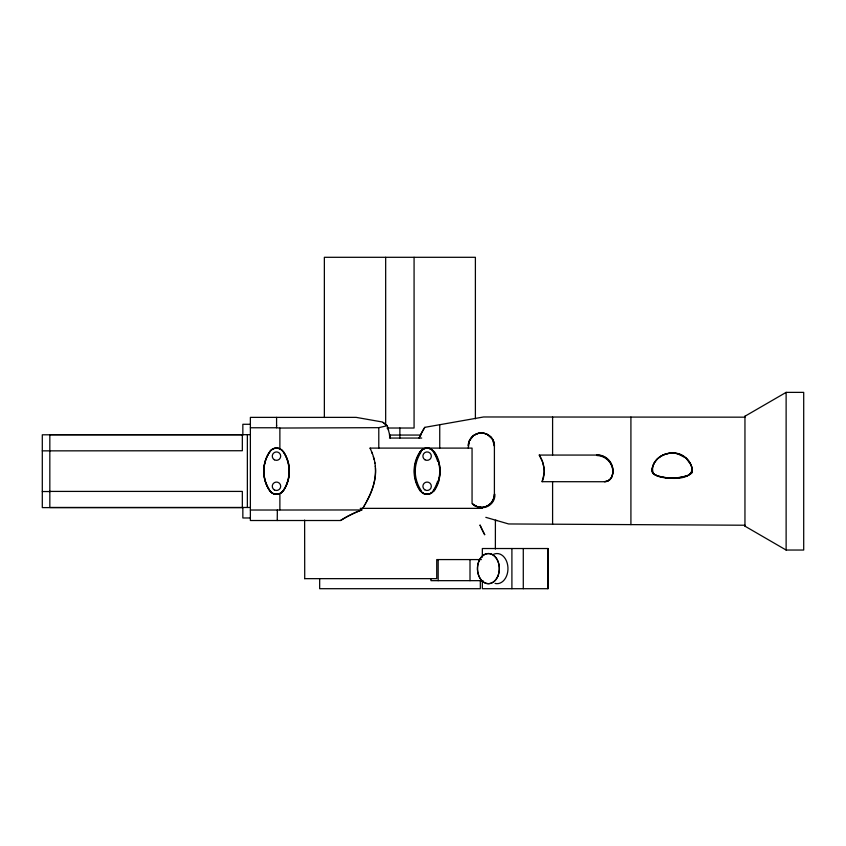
<?xml version="1.0" encoding="UTF-8"?>
<svg xmlns="http://www.w3.org/2000/svg" width="846" height="846" viewBox="0 0 846 846"><rect width="100%" height="100%" fill="white"/><g stroke="black" fill="none" stroke-linecap="round" stroke-linejoin="round"><path stroke-width="1.27" d="M319.672 578.653L319.661 588.7L480.338 588.7L480.327 580.663M495.375 549.065L495.396 520.174M276.579 425.813L276.589 417.374M276.589 425.2L276.568 427.769L279.878 428.044L378.786 427.674L387.288 425.686L389.477 434.157M361.834 509.958L277.351 510.022L277.234 520.512M685.408 457.58C673.945 446.328 647.655 457.284 653.366 473.644C661.286 479.777 697.601 482.632 691.14 465.279M652.742 466.484C648.871 474.743 659.795 477.419 665.887 477.831M652.879 466.061L654.645 462.286L657.596 458.701M596.832 455.063A16.085 16.085 0 0 1 612.102 476.171A7.984 7.974 -39.3 0 1 604.478 481.734L542.117 481.691C545.924 473.03 544.285 462.857 539.262 455.063L596.948 455.063M542.117 481.691L544.147 473.295A25.993 25.993 0 0 0 544.073 468.303L542.487 461.683L539.262 455.063M266.469 457.972L266.966 456.787A35.289 34.665 84 0 1 269.874 451.722M366.625 501.509C375.19 486.64 378.871 468.071 371.669 451.891M365.684 503.264C371.521 492.531 376.417 480.57 375.476 468.102M366.107 502.471L365.208 504.131M364.721 504.988L365.165 504.195M363.272 507.526L364.689 505.041M363.738 506.722L364.214 505.887M363.262 507.547L362.596 508.679M691.7 472.766C693.339 467.33 689.902 461.377 685.768 457.876M491.653 502.365L491.505 502.545A11.696 10.607 -45.4 0 1 489.897 504.205L489.834 504.269M658.304 458.056C664.681 452.568 674.357 451.574 681.834 455.317M473.464 435.637L469.35 440.893L468.293 448.105M371.658 451.87L370.114 448.105L472.057 448.105L472.057 503.518A13.06 13.06 0 0 0 494.402 494.35L494.402 446.043A13.06 13.06 0 0 0 481.342 432.993C474.384 432.824 468.102 439.053 468.293 446.043A13.06 13.06 0 0 1 481.342 432.993L485.17 433.564L488.819 435.341A10.522 9.359 43.3 0 1 489.274 435.648A13.039 11.685 43.4 0 1 490.5 436.705A10.765 9.676 43.4 0 1 490.955 437.192M473.739 435.426L478.18 433.374L483.024 433.099M744.956 416.243L786.124 392.375L803.7 392.375L803.7 550.037L786.124 550.037L744.956 526.17M273.48 448.687L273.818 448.56A7.942 7.836 0 0 1 279.878 448.856A7.952 7.836 28.6 0 1 283.146 451.69A35.151 35.151 0 0 1 283.167 490.733A7.952 7.889 -25 0 1 279.889 493.567L279.878 509.81M679.306 477.726L687.735 475.589L691.901 472.438A2.75 2.75 0 0 0 692.24 471.159C692.261 464.57 688.031 458.49 682.257 455.539M686.349 476.129L675.806 478.064A56.862 56.862 0 0 1 668.488 478.064L657.945 476.129M424.798 427.346A80.275 56.767 90 0 0 419.098 438.059A80.338 56.809 90 0 1 424.798 427.346L483.584 416.972L744.956 417.173M250.374 424.28L242.844 424.28L242.844 434.844M250.374 427.769L276.568 427.769M386.96 428.023L414.075 428.023L414.075 257.3M250.374 434.675L49.829 434.675L49.829 507.473L250.374 507.473M242.961 434.802L42.3 434.802L42.3 507.611L242.961 507.611M389.319 435.055L420.991 435.055M389.456 438.059L421.699 438.059M42.3 450.865L242.337 450.738L242.337 434.675M49.829 491.41L242.337 491.41L242.337 507.473M42.3 491.537L50.21 491.537M360.206 508.361L482.421 508.361C480.613 506.394 475.822 507.452 473.506 504.798M250.374 510.022L277.351 510.022M250.374 517.974L242.844 517.974L242.844 507.42M340.674 520.512L250.374 520.512L250.374 417.374L356.177 417.374L382.487 422.017L387.288 425.686M495.735 520.512L497.184 520.512M481.374 559.576L436.737 559.576L436.737 578.653L304.613 578.653M483.024 580.663L430.963 580.663L430.963 578.653M744.956 525.229L508.626 523.96L485.816 517.34M483.394 433.152L485.519 433.67M477.81 506.913L482.083 507.378A12.679 10.998 -41.9 0 0 486.905 506.056M477.482 506.817L472.428 503.878M485.858 433.797L487.032 434.294M487.169 434.358L492.425 439.137L494.402 446.043M383.09 422.471L385.184 424.079M473.326 504.66L472.607 504.047M652.837 473.094L652.319 472.28A2.686 2.675 89.4 0 1 652.055 471.159C651.991 462.815 658.727 455.645 666.616 453.773A22.197 22.197 0 0 1 677.678 453.773L685.958 458.035L690.971 464.856M370.114 448.105L370.516 449.046M266.469 484.43L266.004 483.235A34.422 33.554 89 0 1 266.374 457.929A34.305 33.554 -87.3 0 0 266.046 483.912A35.151 34.697 -77.1 0 0 269.715 490.786M372.018 452.811L372.356 453.752M373.298 456.607L373.572 457.549M388.145 428.785L388.547 430.328M373.837 458.5L374.08 459.452M389.488 434.199L389.657 434.939M389.668 434.971L390.334 438.059M390.006 436.515L390.175 437.287M374.715 462.307L374.894 463.259M375.296 466.157L375.402 467.129M304.623 520.079L304.719 578.653M786.124 392.375L786.124 550.037M744.956 416.158L744.956 526.244M630.915 417.089L630.915 524.615M552.597 417.025L552.597 455.063M552.597 481.691L552.597 524.203M547.891 548.525L547.891 588.7M523.283 548.525L523.283 588.7M511.904 548.525L511.904 588.7M482.347 557.123L482.347 548.525L548.049 548.525L548.049 588.7L482.347 588.7L482.347 580.663M475.389 418.833L475.389 257.3L324.356 257.3L324.356 417.512M470.006 559.576L470.006 580.663M439.74 424.703L439.74 448.105M438.175 559.576L438.175 580.663M399.872 428.023L399.872 438.059M385.67 257.3L385.67 425.39M378.786 427.674L378.786 448.105M279.878 428.044L279.878 448.856A7.942 7.836 0.4 0 0 273.639 448.623A8.058 7.995 13.5 0 0 269.8 451.669A35.13 34.665 77.1 0 0 266.892 456.755M247.36 434.675L247.36 507.473M494.455 446.054A13.229 12.479 35.3 0 0 493.514 441.041A14.805 13.896 38.3 0 0 493.197 440.555M494.889 494.297A12.415 11.812 -35.7 0 1 482.061 507.674M494.265 494.36A12.806 11.802 -44.8 0 1 491.526 502.27M484.695 534.587A101.943 28.965 79.4 0 1 480.063 525.08M484.684 534.725A101.816 29.028 79.4 0 1 480.031 525.239M596.938 454.894A15.894 15.831 88.7 0 1 612.028 476.139A7.984 7.773 -40.2 0 1 604.478 481.638A8.037 8.037 0 0 0 612.102 476.171M596.832 455.508A15.926 15.207 29.7 0 1 612.06 476.161M433.734 451.722A8.555 8.1 -86.9 0 0 427.114 448.126A8.27 7.91 -72.4 0 0 420.462 451.701A35.151 35.151 0 0 0 420.441 490.733A8.037 8.037 0 0 0 433.797 490.733A35.151 35.151 0 0 0 433.797 451.679A8.597 8.217 -70.4 0 0 427.114 448.158A8.291 8.048 -84.6 0 0 420.346 451.616M434.146 451.415A34.866 33.607 -75.9 0 1 438.693 460.763M433.385 451.986A34.834 32.518 -88.1 0 1 437.615 461.144M437.615 481.258A34.866 32.55 88.1 0 1 433.385 490.416M438.693 481.638A34.834 33.565 76.1 0 1 434.135 490.987M433.638 490.617A8.46 8.026 85.4 0 1 420.451 490.712M433.734 490.68A8.428 8.185 85.5 0 1 420.377 490.775M421.012 490.331A34.559 33.047 79.1 0 1 415.206 471.201A34.601 33.057 -78.9 0 1 421.033 452.092M420.155 490.923A34.601 34.252 90 0 1 414.096 471.201A34.559 34.2 -90 0 1 420.166 451.489M420.441 451.679A8.037 8.037 0 0 1 433.797 451.679M279.889 493.578A8.005 7.942 -14.7 0 1 269.8 490.733A8.037 8.037 0 0 0 283.167 490.733A7.974 7.857 -28.7 0 1 279.867 493.525A8.005 7.9 0.5 0 1 269.821 490.722A35.151 35.151 0 0 1 269.8 451.679A8.048 7.952 0.5 0 1 273.491 448.718M269.895 490.669A35.056 34.379 -85.4 0 1 266.575 484.388M279.889 448.835A7.974 7.9 24.5 0 1 283.177 451.669A8.037 8.037 0 0 0 269.8 451.679M492.478 439.063A11.59 10.787 40.1 0 1 493.271 440.533M491.04 437.118A12.151 11.199 42 0 1 492.499 439.053M487.032 505.95A11.981 10.48 -43.4 0 0 488.121 505.337A11.633 10.3 -44.4 0 0 489.771 504.195M657.977 475.981A13.335 13.303 -83.6 0 1 652.689 473.221M679.327 477.863A54.916 54.63 -17.1 0 1 665.865 477.958M691.88 472.967A12.838 12.827 -16.9 0 1 686.296 475.949M493.514 554.352A15.059 10.924 -90 0 1 507.938 567.518A15.059 10.924 -90 0 1 495.058 583.423M438.418 481.543A32.582 30.266 -88.9 0 0 438.471 460.837A32.571 30.245 88.9 0 1 438.471 481.564M424.745 489.76A4.219 4.219 0 0 0 431.323 486.577A4.219 4.219 0 0 0 425.284 482.474A4.219 4.219 0 0 0 424.745 489.76M425.009 459.79A4.219 4.219 0 0 0 431.333 456.142A4.219 4.219 0 0 0 425.009 452.483A4.219 4.219 0 0 0 425.009 459.79M283.262 490.796A34.94 34.834 -61.2 0 0 283.336 451.563A34.929 34.823 61.7 0 1 283.336 490.839M361.686 509.969A100.589 60.362 -3.3 0 0 340.621 520.48A100.663 60.404 -3.3 0 1 361.686 509.969M274.379 459.79A4.219 4.219 0 0 0 280.703 456.142A4.219 4.219 0 0 0 274.379 452.483A4.219 4.219 0 0 0 274.379 459.79M274.379 489.919A4.219 4.219 0 0 0 280.703 486.27A4.219 4.219 0 0 0 274.379 482.611A4.219 4.219 0 0 0 274.379 489.919M497.86 576.147A15.059 10.924 -90 0 0 488.396 553.548A15.059 10.924 -90 0 0 478.942 576.147A15.059 10.924 -90 0 0 497.86 576.147M479.143 560.612A15.059 10.924 90 0 0 488.005 583.666A15.059 10.924 90 0 0 498.061 561.564A15.059 10.924 90 0 0 479.143 560.612"/></g></svg>
